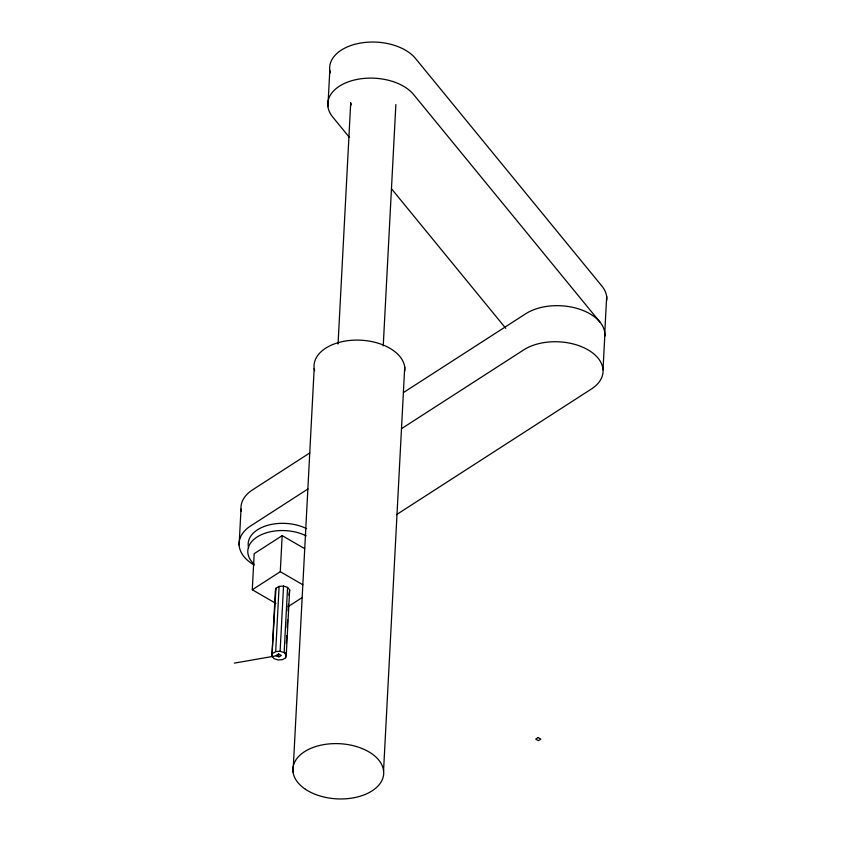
<?xml version="1.0" encoding="UTF-8"?>
<svg xmlns="http://www.w3.org/2000/svg" width="841" height="841" viewBox="0 0 841 841"><rect width="100%" height="100%" fill="white"/><g stroke="black" fill="none" stroke-linecap="round" stroke-linejoin="round"><path stroke-width="1.26" d="M404.721 367.012L383.57 770.514M293.025 772.049L314.177 368.537M383.233 345.882L395.869 104.505M239.117 545.168L241.01 509.099M275.932 603.449L252.289 589.751L254.171 553.683L282.177 535.633L304.694 548.679M271.927 656.159L275.343 590.929L275.985 588.237L279.107 586.387L283.533 586.061L287.569 587.396L289.661 589.888L286.245 655.107L285.614 657.799L282.481 659.659L278.056 659.975L274.029 658.64L271.927 656.159L275.985 588.237M272.568 653.468L275.69 651.617L279.107 586.387M252.289 589.751L280.284 571.701L282.177 535.633M286.245 655.107L284.142 652.627L280.116 651.291L283.533 586.061M284.142 652.627L287.569 587.396M285.614 657.799L285.887 652.574M286.361 643.449L286.77 635.617M287.18 627.796L287.59 619.964M288.074 610.829L288.41 604.311M288.894 595.176L289.661 589.888M327.906 106.597L329.798 70.528M604.784 332.531L606.676 296.463M603.018 369.714L604.9 333.646M338.05 344.011L350.718 102.686A22.728 13.803 3 0 0 351.307 104.894M309.856 452.9L252.594 489.819A45.467 27.616 3 0 0 241.314 511.317M403.47 392.558L525.72 313.756A45.467 27.616 3 0 1 576.726 308.332A45.467 27.616 3 0 1 604.9 336.085M307.974 488.968L250.702 525.888A45.467 27.616 3 0 0 254.15 565.036M401.588 428.626L523.827 349.824A45.467 27.616 3 0 1 587.985 349.845A45.467 27.616 3 0 1 591.433 388.994L396.5 514.65M288.179 606.582L302.171 597.562M234.324 663.118L278.791 655.391M275.69 651.617L280.116 651.291M280.284 571.701L302.802 584.747M599.959 322.082L413.604 94.528A45.467 27.616 3 0 0 352.474 80.505A45.467 27.616 3 0 0 332.742 117.046L349.383 137.367M391.811 189.172L505.777 328.347M248.652 547.89A36.373 22.087 3 0 1 265.819 525.888A36.373 22.087 3 0 1 306.629 528.663M253.94 563.996A36.373 22.087 3 0 1 259.259 535.738A36.373 22.087 3 0 1 306.25 535.875M330.292 72.894A45.467 27.616 3 0 1 360.726 43.017A45.467 27.616 3 0 1 415.496 58.46L601.841 286.014A45.467 27.616 3 0 1 606.782 300.184M314.608 370.734A45.467 27.616 3 0 1 357.078 340.1A45.467 27.616 3 0 1 404.794 370.849M278.602 653.909L276.174 655.475L278.876 657.042L281.304 655.475L278.602 653.909M538.114 737.546L535.696 739.102L538.398 740.669L540.826 739.113L538.114 737.546M305.283 789.173A45.467 27.616 3 0 0 381.825 780.627A45.467 27.616 3 0 0 327.79 744.043A45.467 27.616 3 0 0 305.283 789.173"/></g></svg>
